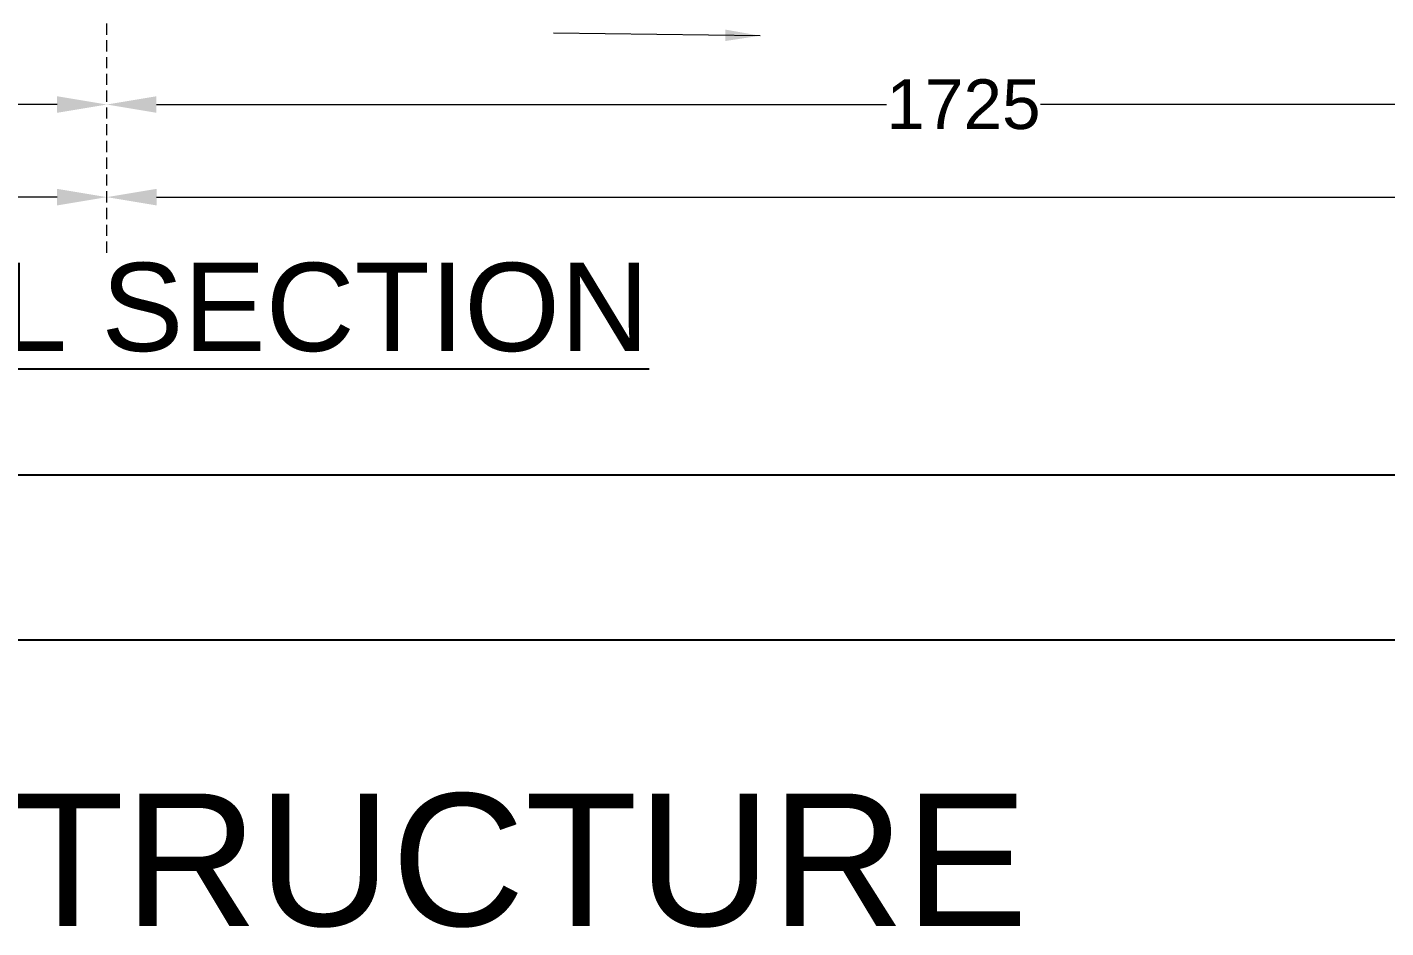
# Model space of a CAD drawing. Header units: metres. Extents: x 0 to 841, y 0 to 594.
# Drawn here: x 749.61 to 780.41, y 357.39 to 377.79 of the extents above; entities that cross this region are included whole.
import ezdxf

# ---------------------------------------------------------------- set-up
doc = ezdxf.new("R2010")
doc.units = ezdxf.units.M
doc.header["$MEASUREMENT"] = 0
doc.linetypes.add('DASHED2', pattern=[0.375, 0.25, -0.125])
doc.layers.add('DIM', color=7, linetype='Continuous', lineweight=5)
doc.layers.add('LEGEND', color=7, linetype='Continuous')
doc.styles.get("Standard").update_dxf_attribs({"font": 'arial.ttf'})
doc.dimstyles.new('1-100', dxfattribs={"dimtxt": 25, "dimasz": 25, "dimexe": 1, "dimexo": 1, "dimgap": 0.09, "dimtad": 0, "dimtih": 1, "dimtoh": 1, "dimdec": 0, "dimzin": 0, "dimdsep": 46, "dimtxsty": 'Standard', "dimcen": 0.09, "dimclrd": 256, "dimclre": 256, "dimclrt": 256, "dimadec": 0, "dimazin": 0, "dimtfac": 1, "dimtdec": 0, "dimtofl": 0, "dimtmove": 0, "dimatfit": 3, "dimfxl": 1, "dimtolj": 1, "dimtzin": 0, "dimlwd": 9, "dimlwe": 9, "dimarcsym": 0})

# ---------------------------------------------------------------- blocks, each defined once
blk = doc.blocks.new('*T54')
at = {"color": 0, "linetype": 'ByBlock', "lineweight": -2, "transparency": 16777216}
for p, q in [((0, 0), (138.7093478997689, 0)), ((0, 0), (0, -61.24867570331594)), ((138.7093478997689, 0), (138.7093478997689, -61.24867570331594)), ((0, -10), (138.7093478997689, -10)), ((78.0035726963323, -10), (78.0035726963323, -61.24867570331594)), ((78.0035726963323, -23.24867570331594), (138.7093478997689, -23.24867570331594)), ((99.65152478424193, -23.24867570331594), (99.65152478424193, -61.24867570331594)), ((78.0035726963323, -29.24867570331594), (138.7093478997689, -29.24867570331594)), ((0, -35.24867570331594), (138.7093478997689, -35.24867570331594)), ((0, -41.24867570331594), (138.7093478997689, -41.24867570331594)), ((0, -47.24867570331594), (138.7093478997689, -47.24867570331594)), ((0, -53.24867570331594), (138.7093478997689, -53.24867570331594)), ((0, -61.24867570331594), (138.7093478997689, -61.24867570331594))]:
    blk.add_line(p, q, dxfattribs=at)
at = {"color": 0, "transparency": 16777216}
for s, insert, char_height, width, attachment_point in [('TRACK STRUCTURE', (69.35467394988439, -5), 3, 138.5893478997689, 5), ('{\\C256;Difference between \\PFL- RL (Below Rail Seat)}', (108.3564602980506, -16.62433785165797), 2.5, 60.58577520343659, 5), ('{\\C256;RAIL SECTION: 60Kg/m (UIC 60Kg/m) \\PDFC LINE: 60Kg/m (UIC 60Kg/m)                                  IR MAIN LINE:52Kg/m}', (1.5, -22.62433785165797), 2.5, 75.0035726963323, 4), ('IR Line', (88.82754874028706, -26.24867570331594), 2.5, 21.52795208790963, 5), ('DFC', (119.1804363420054, -26.24867570331594), 2.5, 38.93782311552696, 5), ('172mm', (88.82754874028706, -32.24867570331594), 2.5, 21.52795208790963, 5), ('172mm', (119.1804363420054, -32.24867570331594), 2.5, 38.93782311552696, 5), ('6mm', (88.82754874028706, -38.24867570331594), 2.5, 21.52795208790963, 5), ('10mm', (119.1804363420054, -38.24867570331594), 2.5, 38.93782311552696, 5), ('RUBBER PAD ', (1.5, -38.24867570331594), 2.5, 75.0035726963323, 4), ('SLEEPER DEPTH', (1.5, -44.24867570331594), 2.5, 75.0035726963323, 4), ('210mm', (88.82754874028706, -44.24867570331594), 2.5, 21.52795208790963, 5), ('210mm', (119.1804363420054, -44.24867570331594), 2.5, 38.93782311552696, 5), ('BALLAST CUSHION', (1.5, -50.24867570331594), 2.5, 75.0035726963323, 4), ('300mm', (88.82754874028706, -50.24867570331594), 2.5, 21.52795208790963, 5), ('350mm', (119.1804363420054, -50.24867570331594), 2.5, 38.93782311552696, 5), ('Total Depth (FL TO RL)', (76.0035726963323, -57.24867570331594), 2.5, 74.0035726963323, 6), ('688mm', (88.82754874028706, -57.24867570331594), 2.5, 21.52795208790963, 5), ('742mm', (119.1804363420054, -57.24867570331594), 2.5, 38.93782311552696, 5)]:
    blk.add_mtext(s, dxfattribs=dict(at, insert=insert, char_height=char_height, width=width, attachment_point=attachment_point))
blk = doc.blocks.new('*D48')
at = {"linetype": 'Continuous', "lineweight": 9, "transparency": 16777216}
for p, q in [((-32803.77225445228, 13566.95905255448), (-31538.63836187084, 13566.95905255448)), ((-30052.72684309568, 13566.95905255448), (-31317.86073567712, 13566.95905255448))]:
    blk.add_line(p, q, dxfattribs=at)
at = {"linetype": 'Continuous', "transparency": 16777216}
for points in [[(-32803.77225445228, 13575.29238588781), (-32803.77225445228, 13558.62571922114), (-32853.77225445228, 13566.95905255448)], [(-30052.72684309568, 13575.29238588781), (-30052.72684309568, 13558.62571922114), (-30002.72684309568, 13566.95905255448)]]:
    blk.add_solid(points, dxfattribs=at)
at = {"layer": 'Defpoints', "color": 0, "linetype": 'Continuous', "transparency": 16777216}
for p in [(-32853.77225445228, 13566.95905255448), (-30002.72684309568, 13566.95905255448), (-30002.72684309568, 13566.95905255448)]:
    blk.add_point(p, dxfattribs=at)
at = {"color": 7, "linetype": 'Continuous', "transparency": 16777216, "insert": (-31428.24954877398, 13566.95905255448), "char_height": 75, "attachment_point": 5}
blk.add_mtext('\\A1;2851', dxfattribs=at)
blk = doc.blocks.new('*D49')
at = {"linetype": 'Continuous', "lineweight": 9, "transparency": 16777216}
for p, q in [((-31677.72684309568, 13660.16925033083), (-30942.72002181327, 13660.16925033083)), ((-30052.72684309568, 13660.16925033083), (-30787.73366437808, 13660.16925033083))]:
    blk.add_line(p, q, dxfattribs=at)
at = {"linetype": 'Continuous', "transparency": 16777216}
for points in [[(-31677.72684309568, 13668.50258366416), (-31677.72684309568, 13651.8359169975), (-31727.72684309568, 13660.16925033083)], [(-30052.72684309568, 13668.50258366416), (-30052.72684309568, 13651.8359169975), (-30002.72684309568, 13660.16925033083)]]:
    blk.add_solid(points, dxfattribs=at)
at = {"layer": 'Defpoints', "color": 0, "linetype": 'Continuous', "transparency": 16777216}
for p in [(-31727.72684309568, 13660.16925033083), (-30002.72684309568, 13660.16925033083), (-30002.72684309568, 13660.16925033083)]:
    blk.add_point(p, dxfattribs=at)
at = {"color": 7, "linetype": 'Continuous', "transparency": 16777216, "insert": (-30865.22684309568, 13660.16925033083), "char_height": 50, "attachment_point": 5}
blk.add_mtext('\\A1;1725', dxfattribs=at)
blk = doc.blocks.new('*D50')
at = {"linetype": 'Continuous', "lineweight": 9, "transparency": 16777216}
for p, q in [((-29952.72684309568, 13660.1692503308), (-29217.67716450597, 13660.1692503308)), ((-28327.64112848107, 13660.1692503308), (-29062.69080707078, 13660.1692503308))]:
    blk.add_line(p, q, dxfattribs=at)
at = {"linetype": 'Continuous', "transparency": 16777216}
for points in [[(-29952.72684309568, 13668.50258366413), (-29952.72684309568, 13651.83591699747), (-30002.72684309568, 13660.1692503308)], [(-28327.64112848107, 13668.50258366413), (-28327.64112848107, 13651.83591699747), (-28277.64112848107, 13660.1692503308)]]:
    blk.add_solid(points, dxfattribs=at)
at = {"layer": 'Defpoints', "color": 0, "linetype": 'Continuous', "transparency": 16777216}
for p in [(-30002.72684309568, 13660.16925033083), (-28277.64112848107, 13660.16925033083), (-28277.64112848107, 13660.1692503308)]:
    blk.add_point(p, dxfattribs=at)
at = {"color": 7, "linetype": 'Continuous', "transparency": 16777216, "insert": (-29140.18398578838, 13660.1692503308), "char_height": 50, "attachment_point": 5}
blk.add_mtext('\\A1;1725', dxfattribs=at)
blk = doc.blocks.new('*D56')
at = {"linetype": 'Continuous', "lineweight": 9, "transparency": 16777216}
for p, q in [((-29952.64112848096, 13566.95905255448), (-28687.54558208283, 13566.95905255448)), ((-27201.67240949097, 13566.95905255448), (-28466.7679558891, 13566.95905255448))]:
    blk.add_line(p, q, dxfattribs=at)
at = {"linetype": 'Continuous', "transparency": 16777216}
for points in [[(-29952.64112848096, 13575.29238588781), (-29952.64112848096, 13558.62571922114), (-30002.64112848096, 13566.95905255448)], [(-27201.67240949097, 13575.29238588781), (-27201.67240949097, 13558.62571922114), (-27151.67240949097, 13566.95905255448)]]:
    blk.add_solid(points, dxfattribs=at)
at = {"layer": 'Defpoints', "color": 0, "linetype": 'Continuous', "transparency": 16777216}
for p in [(-30002.64112848096, 13566.95905255448), (-27151.67240949097, 13566.95905255448), (-27151.67240949097, 13566.95905255448)]:
    blk.add_point(p, dxfattribs=at)
at = {"color": 7, "linetype": 'Continuous', "transparency": 16777216, "insert": (-28577.15676898597, 13566.95905255448), "char_height": 75, "attachment_point": 5}
blk.add_mtext('\\A1;2851', dxfattribs=at)
blk = doc.blocks.new('TY-TCS')
at = {"color": 7, "linetype": 'DASHED2', "lineweight": 0, "ltscale": 45}
blk.add_lwpolyline([(-30002.72684309568, 13511.07311925042), (-30002.72684309568, 13979.14811876003)], dxfattribs=at)
at = {"color": 7, "linetype": 'Continuous'}
for p1, p2, distance, override, picture, middle in [((-31727.72684309568, 13660.16925033083), (-30002.72684309568, 13660.16925033083), 0, {"dimtxt": 50, "dimasz": 50, "dimgap": 5, "dimclrt": 7}, '*D49', (-30865.22684309568, 13660.16925033083)), ((-30002.72684309568, 13660.16925033083), (-28277.64112848107, 13660.16925033083), -2.9103830456733704e-11, {"dimtxt": 50, "dimasz": 50, "dimgap": 5, "dimclrt": 7}, '*D50', (-29140.18398578838, 13660.1692503308)), ((-32853.77225445228, 13566.95905255448), (-30002.72684309568, 13566.95905255448), 0, {"dimtxt": 75, "dimasz": 50, "dimgap": 5, "dimclrt": 7}, '*D48', (-31428.24954877398, 13566.95905255448)), ((-30002.64112848096, 13566.95905255448), (-27151.67240949097, 13566.95905255448), 0, {"dimtxt": 75, "dimasz": 50, "dimgap": 5, "dimclrt": 7}, '*D56', (-28577.15676898597, 13566.95905255448))]:
    dim = blk.add_aligned_dim(p1=p1, p2=p2, distance=distance, dimstyle='1-100', override=override, dxfattribs=at)
    dim.commit()
    dim.dimension.update_dxf_attribs({"geometry": picture, "text_midpoint": middle})
at = {"layer": 'DIM', "color": 7, "linetype": 'Continuous', "lineweight": 9}
blk.add_leader([(-29344.90708626242, 13729.40187783162), (-29552.87169000425, 13731.91065589544)], dimstyle='1-100', override={"dimasz": 35}, dxfattribs=at)

msp = doc.modelspace()

# ---------------------------------------------------------------- linework, layer by layer
msp.add_lwpolyline([(675.9999999999999, 407.6553426393712), (825.9999999999999, 407.6553426393712), (825.9999999999999, 367.6451169886777), (675.9999999999999, 367.6451169886777)], close=True)

# ---------------------------------------------------------------- block references
at = {"xscale": 0.0225142822265625, "yscale": 0.0225142822265625, "zscale": 0.0225142822265625}
msp.add_blockref('TY-TCS', (1426.900865284887, 68.49333973474322), dxfattribs=at)
msp.add_blockref('*T54', (682.3352345265845, 363.9101406849786))

# ---------------------------------------------------------------- texts
at = {"layer": 'LEGEND', "color": 7}
msp.add_text('%%UTYPICAL SECTION', height=2, dxfattribs=at).set_placement((738.8665362821826, 370.4561149069007))

doc.saveas('drawing.dxf')
